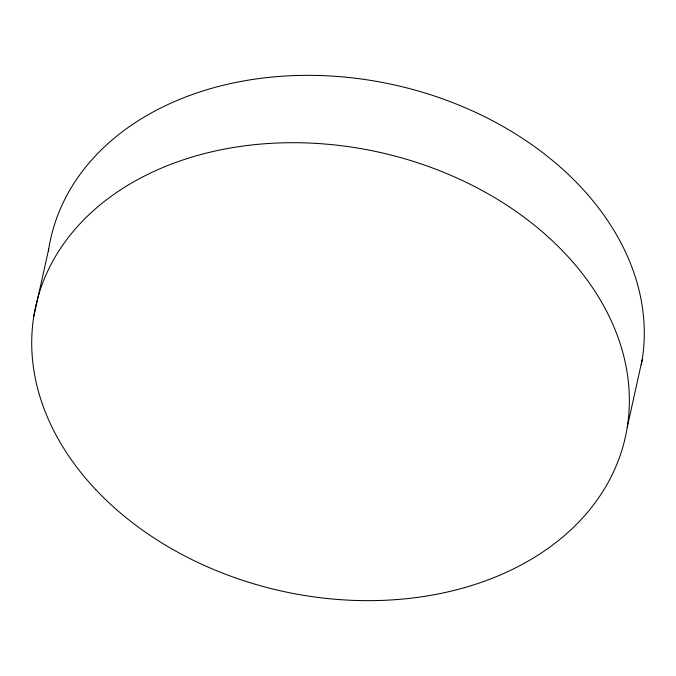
<?xml version="1.0" encoding="UTF-8"?>
<svg xmlns="http://www.w3.org/2000/svg" width="676" height="676" viewBox="0 0 676 676"><rect width="100%" height="100%" fill="white"/><g stroke="black" fill="none" stroke-linecap="round" stroke-linejoin="round"><path stroke-width="1.01" d="M33.8 316.326L48.731 248.962M627.269 427.038L642.2 359.674M48.427 250.99A301.995 224.778 12.5 0 1 382.802 82.531A301.995 224.778 12.5 0 1 641.304 364.803M95.789 489.644A301.995 224.778 12.5 0 0 608.037 482.656A301.995 224.778 12.5 0 0 287.773 142.737A301.995 224.778 12.5 0 0 95.789 489.644"/></g></svg>
